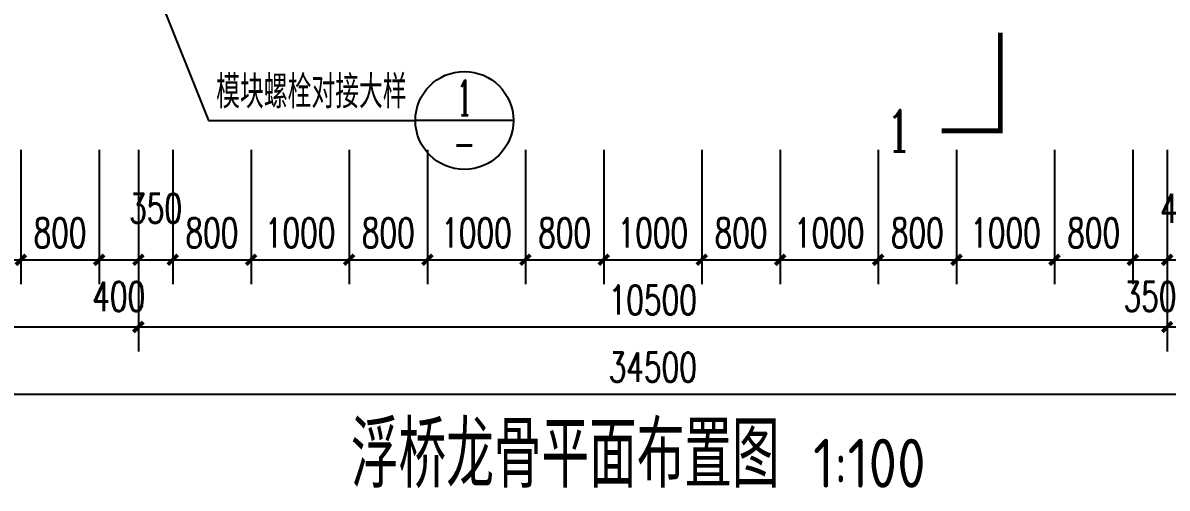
# Model space of a CAD drawing. Extents: x 396092 to 455492, y 17293 to 132793.
# Drawn here: x 416883 to 428562, y 98427 to 103176 of the extents above; entities that cross this region are included whole.
import ezdxf
from ezdxf.enums import TextEntityAlignment as Align

# ---------------------------------------------------------------- set-up
doc = ezdxf.new("R2010")
doc.units = 0
doc.header["$LTSCALE"] = 1000
doc.header["$MEASUREMENT"] = 0
for name, color, linetype in [('DIM_IDEN', 3, 'Continuous'), ('DIM_SYMB', 3, 'Continuous'), ('PUB_DIM', 3, 'Continuous'), ('PUB_TEXT', 7, 'Continuous')]:
    doc.layers.add(name, color=color, linetype=linetype)
doc.styles.add('_TCH_DIM', font='SIMPLEX', dxfattribs={"bigfont": 'GBCBIG'})
doc.styles.add('_TCH_DIM_T3', font='SIMPLEX', dxfattribs={"width": 0.705882, "bigfont": 'GBCBIG'})
doc.styles.add('_TCH_LABEL', font='COMPLEX', dxfattribs={"bigfont": 'GBCBIG'})
doc.styles.get("Standard").update_dxf_attribs({"font": 'gbenor.shx', "bigfont": 'gbcbig.shx'})
doc.dimstyles.new('_TCH_ARCH&&100', dxfattribs={"dimtxt": 297.5, "dimasz": 100, "dimexe": 250, "dimexo": 300, "dimgap": 126.25, "dimtad": 1, "dimdec": 0, "dimzin": 0, "dimdsep": 46, "dimtxsty": '_TCH_DIM_T3', "dimblk": 'ARCHTICK', "dimcen": 0.09, "dimclrt": 7, "dimazin": 2, "dimtfac": 1, "dimtdec": 0, "dimtix": 1, "dimtmove": 2, "dimatfit": 3, "dimfxl": 100, "dimtolj": 1, "dimtzin": 0, "dimarcsym": 0})

# ---------------------------------------------------------------- blocks, each defined once
blk = doc.blocks.new('_ArchTick')
at = {"color": 0, "linetype": 'ByBlock', "const_width": 0.4}
blk.add_lwpolyline([(-0.5, -0.5), (0.5, 0.5)], dxfattribs=at)
blk = doc.blocks.new('*D264')
at = {"layer": 'Defpoints', "color": 0, "transparency": 16777216}
for p in [(406062, 100808), (440562, 100808), (440562, 99386)]:
    blk.add_point(p, dxfattribs=at)
at = {"layer": 'PUB_DIM', "color": 0, "lineweight": -2, "transparency": 16777216}
for p, q in [((406062, 100508), (406062, 99136)), ((440562, 100508), (440562, 99136)), ((406062, 99386), (440562, 99386))]:
    blk.add_line(p, q, dxfattribs=at)
at = {"layer": 'PUB_DIM', "color": 0, "lineweight": -2, "transparency": 16777216, "xscale": 100, "yscale": 100, "zscale": 100, "rotation": 180}
blk.add_blockref('_ArchTick', (406062, 99386), dxfattribs=at)
at = {"layer": 'PUB_DIM', "color": 0, "lineweight": -2, "transparency": 16777216, "xscale": 100, "yscale": 100, "zscale": 100}
blk.add_blockref('_ArchTick', (440562, 99386), dxfattribs=at)
at = {"layer": 'PUB_DIM', "color": 7, "transparency": 16777216, "insert": (423312, 99661), "char_height": 297.5, "attachment_point": 5, "style": '_TCH_DIM_T3'}
blk.add_mtext('\\A1;34500', dxfattribs=at)
blk = doc.blocks.new('*D265')
at = {"layer": 'Defpoints', "color": 0, "transparency": 16777216}
for p in [(406062, 101494), (418062, 101494), (418062, 100072)]:
    blk.add_point(p, dxfattribs=at)
at = {"layer": 'PUB_DIM', "color": 0, "lineweight": -2, "transparency": 16777216}
for p, q in [((406062, 101194), (406062, 99822)), ((418062, 101194), (418062, 99822)), ((406062, 100072), (418062, 100072))]:
    blk.add_line(p, q, dxfattribs=at)
at = {"layer": 'PUB_DIM', "color": 0, "lineweight": -2, "transparency": 16777216, "xscale": 100, "yscale": 100, "zscale": 100, "rotation": 180}
blk.add_blockref('_ArchTick', (406062, 100072), dxfattribs=at)
at = {"layer": 'PUB_DIM', "color": 0, "lineweight": -2, "transparency": 16777216, "xscale": 100, "yscale": 100, "zscale": 100}
blk.add_blockref('_ArchTick', (418062, 100072), dxfattribs=at)
at = {"layer": 'PUB_DIM', "color": 7, "transparency": 16777216, "insert": (412062, 100347), "char_height": 297.5, "attachment_point": 5, "style": '_TCH_DIM_T3'}
blk.add_mtext('\\A1;12000', dxfattribs=at)
blk = doc.blocks.new('*D266')
at = {"layer": 'Defpoints', "color": 0, "transparency": 16777216}
for p in [(418062, 101494), (428562, 101494), (428562, 100072)]:
    blk.add_point(p, dxfattribs=at)
at = {"layer": 'PUB_DIM', "color": 0, "lineweight": -2, "transparency": 16777216}
for p, q in [((418062, 101194), (418062, 99822)), ((428562, 101194), (428562, 99822)), ((418062, 100072), (428562, 100072))]:
    blk.add_line(p, q, dxfattribs=at)
at = {"layer": 'PUB_DIM', "color": 0, "lineweight": -2, "transparency": 16777216, "xscale": 100, "yscale": 100, "zscale": 100, "rotation": 180}
blk.add_blockref('_ArchTick', (418062, 100072), dxfattribs=at)
at = {"layer": 'PUB_DIM', "color": 0, "lineweight": -2, "transparency": 16777216, "xscale": 100, "yscale": 100, "zscale": 100}
blk.add_blockref('_ArchTick', (428562, 100072), dxfattribs=at)
at = {"layer": 'PUB_DIM', "color": 7, "transparency": 16777216, "insert": (423312, 100347), "char_height": 297.5, "attachment_point": 5, "style": '_TCH_DIM_T3'}
blk.add_mtext('\\A1;10500', dxfattribs=at)
blk = doc.blocks.new('*D267')
at = {"layer": 'Defpoints', "color": 0, "transparency": 16777216}
for p in [(428562, 101494), (440562, 101494), (440562, 100072)]:
    blk.add_point(p, dxfattribs=at)
at = {"layer": 'PUB_DIM', "color": 0, "lineweight": -2, "transparency": 16777216}
for p, q in [((428562, 101194), (428562, 99822)), ((440562, 101194), (440562, 99822)), ((428562, 100072), (440562, 100072))]:
    blk.add_line(p, q, dxfattribs=at)
at = {"layer": 'PUB_DIM', "color": 0, "lineweight": -2, "transparency": 16777216, "xscale": 100, "yscale": 100, "zscale": 100, "rotation": 180}
blk.add_blockref('_ArchTick', (428562, 100072), dxfattribs=at)
at = {"layer": 'PUB_DIM', "color": 0, "lineweight": -2, "transparency": 16777216, "xscale": 100, "yscale": 100, "zscale": 100}
blk.add_blockref('_ArchTick', (440562, 100072), dxfattribs=at)
at = {"layer": 'PUB_DIM', "color": 7, "transparency": 16777216, "insert": (434562, 100347), "char_height": 297.5, "attachment_point": 5, "style": '_TCH_DIM_T3'}
blk.add_mtext('\\A1;12000', dxfattribs=at)
blk = doc.blocks.new('*D279')
at = {"layer": 'Defpoints', "color": 0, "transparency": 16777216}
for p in [(415862, 102180), (416862, 102180), (416862, 100758)]:
    blk.add_point(p, dxfattribs=at)
at = {"layer": 'PUB_DIM', "color": 0, "lineweight": -2, "transparency": 16777216}
for p, q in [((415862, 101880), (415862, 100508)), ((416862, 101880), (416862, 100508)), ((415862, 100758), (416862, 100758))]:
    blk.add_line(p, q, dxfattribs=at)
at = {"layer": 'PUB_DIM', "color": 0, "lineweight": -2, "transparency": 16777216, "xscale": 100, "yscale": 100, "zscale": 100, "rotation": 180}
blk.add_blockref('_ArchTick', (415862, 100758), dxfattribs=at)
at = {"layer": 'PUB_DIM', "color": 0, "lineweight": -2, "transparency": 16777216, "xscale": 100, "yscale": 100, "zscale": 100}
blk.add_blockref('_ArchTick', (416862, 100758), dxfattribs=at)
at = {"layer": 'PUB_DIM', "color": 7, "transparency": 16777216, "insert": (416362, 101033), "char_height": 297.5, "attachment_point": 5, "style": '_TCH_DIM_T3'}
blk.add_mtext('\\A1;1000', dxfattribs=at)
blk = doc.blocks.new('*D280')
at = {"layer": 'Defpoints', "color": 0, "transparency": 16777216}
for p in [(416862, 102180), (417662, 102180), (417662, 100758)]:
    blk.add_point(p, dxfattribs=at)
at = {"layer": 'PUB_DIM', "color": 0, "lineweight": -2, "transparency": 16777216}
for p, q in [((416862, 101880), (416862, 100508)), ((417662, 101880), (417662, 100508)), ((416862, 100758), (417662, 100758))]:
    blk.add_line(p, q, dxfattribs=at)
at = {"layer": 'PUB_DIM', "color": 0, "lineweight": -2, "transparency": 16777216, "xscale": 100, "yscale": 100, "zscale": 100, "rotation": 180}
blk.add_blockref('_ArchTick', (416862, 100758), dxfattribs=at)
at = {"layer": 'PUB_DIM', "color": 0, "lineweight": -2, "transparency": 16777216, "xscale": 100, "yscale": 100, "zscale": 100}
blk.add_blockref('_ArchTick', (417662, 100758), dxfattribs=at)
at = {"layer": 'PUB_DIM', "color": 7, "transparency": 16777216, "insert": (417262, 101033), "char_height": 297.5, "attachment_point": 5, "style": '_TCH_DIM_T3'}
blk.add_mtext('\\A1;800', dxfattribs=at)
blk = doc.blocks.new('*D281')
at = {"layer": 'Defpoints', "color": 0, "transparency": 16777216}
for p in [(417662, 102180), (418062, 102180), (418062, 100758)]:
    blk.add_point(p, dxfattribs=at)
at = {"layer": 'PUB_DIM', "color": 0, "lineweight": -2, "transparency": 16777216}
for p, q in [((417662, 101880), (417662, 100508)), ((418062, 101880), (418062, 100508)), ((417662, 100758), (418062, 100758))]:
    blk.add_line(p, q, dxfattribs=at)
at = {"layer": 'PUB_DIM', "color": 0, "lineweight": -2, "transparency": 16777216, "xscale": 100, "yscale": 100, "zscale": 100, "rotation": 180}
blk.add_blockref('_ArchTick', (417662, 100758), dxfattribs=at)
at = {"layer": 'PUB_DIM', "color": 0, "lineweight": -2, "transparency": 16777216, "xscale": 100, "yscale": 100, "zscale": 100}
blk.add_blockref('_ArchTick', (418062, 100758), dxfattribs=at)
at = {"layer": 'PUB_DIM', "color": 7, "transparency": 16777216, "insert": (417862, 100383), "char_height": 297.5, "attachment_point": 5, "style": '_TCH_DIM_T3'}
blk.add_mtext('\\A1;400', dxfattribs=at)
blk = doc.blocks.new('*D282')
at = {"layer": 'Defpoints', "color": 0, "transparency": 16777216}
for p in [(418062, 102180), (418412, 102180), (418412, 100758)]:
    blk.add_point(p, dxfattribs=at)
at = {"layer": 'PUB_DIM', "color": 0, "lineweight": -2, "transparency": 16777216}
for p, q in [((418062, 101880), (418062, 100508)), ((418412, 101880), (418412, 100508)), ((418062, 100758), (418412, 100758))]:
    blk.add_line(p, q, dxfattribs=at)
at = {"layer": 'PUB_DIM', "color": 0, "lineweight": -2, "transparency": 16777216, "xscale": 100, "yscale": 100, "zscale": 100, "rotation": 180}
blk.add_blockref('_ArchTick', (418062, 100758), dxfattribs=at)
at = {"layer": 'PUB_DIM', "color": 0, "lineweight": -2, "transparency": 16777216, "xscale": 100, "yscale": 100, "zscale": 100}
blk.add_blockref('_ArchTick', (418412, 100758), dxfattribs=at)
at = {"layer": 'PUB_DIM', "color": 7, "transparency": 16777216, "insert": (418237, 101283), "char_height": 297.5, "attachment_point": 5, "style": '_TCH_DIM_T3'}
blk.add_mtext('\\A1;350', dxfattribs=at)
blk = doc.blocks.new('*D283')
at = {"layer": 'Defpoints', "color": 0, "transparency": 16777216}
for p in [(418412, 102180), (419212, 102180), (419212, 100758)]:
    blk.add_point(p, dxfattribs=at)
at = {"layer": 'PUB_DIM', "color": 0, "lineweight": -2, "transparency": 16777216}
for p, q in [((418412, 101880), (418412, 100508)), ((419212, 101880), (419212, 100508)), ((418412, 100758), (419212, 100758))]:
    blk.add_line(p, q, dxfattribs=at)
at = {"layer": 'PUB_DIM', "color": 0, "lineweight": -2, "transparency": 16777216, "xscale": 100, "yscale": 100, "zscale": 100, "rotation": 180}
blk.add_blockref('_ArchTick', (418412, 100758), dxfattribs=at)
at = {"layer": 'PUB_DIM', "color": 0, "lineweight": -2, "transparency": 16777216, "xscale": 100, "yscale": 100, "zscale": 100}
blk.add_blockref('_ArchTick', (419212, 100758), dxfattribs=at)
at = {"layer": 'PUB_DIM', "color": 7, "transparency": 16777216, "insert": (418812, 101033), "char_height": 297.5, "attachment_point": 5, "style": '_TCH_DIM_T3'}
blk.add_mtext('\\A1;800', dxfattribs=at)
blk = doc.blocks.new('*D284')
at = {"layer": 'Defpoints', "color": 0, "transparency": 16777216}
for p in [(419212, 102180), (420212, 102180), (420212, 100758)]:
    blk.add_point(p, dxfattribs=at)
at = {"layer": 'PUB_DIM', "color": 0, "lineweight": -2, "transparency": 16777216}
for p, q in [((419212, 101880), (419212, 100508)), ((420212, 101880), (420212, 100508)), ((419212, 100758), (420212, 100758))]:
    blk.add_line(p, q, dxfattribs=at)
at = {"layer": 'PUB_DIM', "color": 0, "lineweight": -2, "transparency": 16777216, "xscale": 100, "yscale": 100, "zscale": 100, "rotation": 180}
blk.add_blockref('_ArchTick', (419212, 100758), dxfattribs=at)
at = {"layer": 'PUB_DIM', "color": 0, "lineweight": -2, "transparency": 16777216, "xscale": 100, "yscale": 100, "zscale": 100}
blk.add_blockref('_ArchTick', (420212, 100758), dxfattribs=at)
at = {"layer": 'PUB_DIM', "color": 7, "transparency": 16777216, "insert": (419712, 101033), "char_height": 297.5, "attachment_point": 5, "style": '_TCH_DIM_T3'}
blk.add_mtext('\\A1;1000', dxfattribs=at)
blk = doc.blocks.new('*D285')
at = {"layer": 'Defpoints', "color": 0, "transparency": 16777216}
for p in [(420212, 102180), (421012, 102180), (421012, 100758)]:
    blk.add_point(p, dxfattribs=at)
at = {"layer": 'PUB_DIM', "color": 0, "lineweight": -2, "transparency": 16777216}
for p, q in [((420212, 101880), (420212, 100508)), ((421012, 101880), (421012, 100508)), ((420212, 100758), (421012, 100758))]:
    blk.add_line(p, q, dxfattribs=at)
at = {"layer": 'PUB_DIM', "color": 0, "lineweight": -2, "transparency": 16777216, "xscale": 100, "yscale": 100, "zscale": 100, "rotation": 180}
blk.add_blockref('_ArchTick', (420212, 100758), dxfattribs=at)
at = {"layer": 'PUB_DIM', "color": 0, "lineweight": -2, "transparency": 16777216, "xscale": 100, "yscale": 100, "zscale": 100}
blk.add_blockref('_ArchTick', (421012, 100758), dxfattribs=at)
at = {"layer": 'PUB_DIM', "color": 7, "transparency": 16777216, "insert": (420612, 101033), "char_height": 297.5, "attachment_point": 5, "style": '_TCH_DIM_T3'}
blk.add_mtext('\\A1;800', dxfattribs=at)
blk = doc.blocks.new('*D286')
at = {"layer": 'Defpoints', "color": 0, "transparency": 16777216}
for p in [(421012, 102180), (422012, 102180), (422012, 100758)]:
    blk.add_point(p, dxfattribs=at)
at = {"layer": 'PUB_DIM', "color": 0, "lineweight": -2, "transparency": 16777216}
for p, q in [((421012, 101880), (421012, 100508)), ((422012, 101880), (422012, 100508)), ((421012, 100758), (422012, 100758))]:
    blk.add_line(p, q, dxfattribs=at)
at = {"layer": 'PUB_DIM', "color": 0, "lineweight": -2, "transparency": 16777216, "xscale": 100, "yscale": 100, "zscale": 100, "rotation": 180}
blk.add_blockref('_ArchTick', (421012, 100758), dxfattribs=at)
at = {"layer": 'PUB_DIM', "color": 0, "lineweight": -2, "transparency": 16777216, "xscale": 100, "yscale": 100, "zscale": 100}
blk.add_blockref('_ArchTick', (422012, 100758), dxfattribs=at)
at = {"layer": 'PUB_DIM', "color": 7, "transparency": 16777216, "insert": (421512, 101033), "char_height": 297.5, "attachment_point": 5, "style": '_TCH_DIM_T3'}
blk.add_mtext('\\A1;1000', dxfattribs=at)
blk = doc.blocks.new('*D287')
at = {"layer": 'Defpoints', "color": 0, "transparency": 16777216}
for p in [(422012, 102180), (422812, 102180), (422812, 100758)]:
    blk.add_point(p, dxfattribs=at)
at = {"layer": 'PUB_DIM', "color": 0, "lineweight": -2, "transparency": 16777216}
for p, q in [((422012, 101880), (422012, 100508)), ((422812, 101880), (422812, 100508)), ((422012, 100758), (422812, 100758))]:
    blk.add_line(p, q, dxfattribs=at)
at = {"layer": 'PUB_DIM', "color": 0, "lineweight": -2, "transparency": 16777216, "xscale": 100, "yscale": 100, "zscale": 100, "rotation": 180}
blk.add_blockref('_ArchTick', (422012, 100758), dxfattribs=at)
at = {"layer": 'PUB_DIM', "color": 0, "lineweight": -2, "transparency": 16777216, "xscale": 100, "yscale": 100, "zscale": 100}
blk.add_blockref('_ArchTick', (422812, 100758), dxfattribs=at)
at = {"layer": 'PUB_DIM', "color": 7, "transparency": 16777216, "insert": (422412, 101033), "char_height": 297.5, "attachment_point": 5, "style": '_TCH_DIM_T3'}
blk.add_mtext('\\A1;800', dxfattribs=at)
blk = doc.blocks.new('*D288')
at = {"layer": 'Defpoints', "color": 0, "transparency": 16777216}
for p in [(422812, 102180), (423812, 102180), (423812, 100758)]:
    blk.add_point(p, dxfattribs=at)
at = {"layer": 'PUB_DIM', "color": 0, "lineweight": -2, "transparency": 16777216}
for p, q in [((422812, 101880), (422812, 100508)), ((423812, 101880), (423812, 100508)), ((422812, 100758), (423812, 100758))]:
    blk.add_line(p, q, dxfattribs=at)
at = {"layer": 'PUB_DIM', "color": 0, "lineweight": -2, "transparency": 16777216, "xscale": 100, "yscale": 100, "zscale": 100, "rotation": 180}
blk.add_blockref('_ArchTick', (422812, 100758), dxfattribs=at)
at = {"layer": 'PUB_DIM', "color": 0, "lineweight": -2, "transparency": 16777216, "xscale": 100, "yscale": 100, "zscale": 100}
blk.add_blockref('_ArchTick', (423812, 100758), dxfattribs=at)
at = {"layer": 'PUB_DIM', "color": 7, "transparency": 16777216, "insert": (423312, 101033), "char_height": 297.5, "attachment_point": 5, "style": '_TCH_DIM_T3'}
blk.add_mtext('\\A1;1000', dxfattribs=at)
blk = doc.blocks.new('*D289')
at = {"layer": 'Defpoints', "color": 0, "transparency": 16777216}
for p in [(423812, 102180), (424612, 102180), (424612, 100758)]:
    blk.add_point(p, dxfattribs=at)
at = {"layer": 'PUB_DIM', "color": 0, "lineweight": -2, "transparency": 16777216}
for p, q in [((423812, 101880), (423812, 100508)), ((424612, 101880), (424612, 100508)), ((423812, 100758), (424612, 100758))]:
    blk.add_line(p, q, dxfattribs=at)
at = {"layer": 'PUB_DIM', "color": 0, "lineweight": -2, "transparency": 16777216, "xscale": 100, "yscale": 100, "zscale": 100, "rotation": 180}
blk.add_blockref('_ArchTick', (423812, 100758), dxfattribs=at)
at = {"layer": 'PUB_DIM', "color": 0, "lineweight": -2, "transparency": 16777216, "xscale": 100, "yscale": 100, "zscale": 100}
blk.add_blockref('_ArchTick', (424612, 100758), dxfattribs=at)
at = {"layer": 'PUB_DIM', "color": 7, "transparency": 16777216, "insert": (424212, 101033), "char_height": 297.5, "attachment_point": 5, "style": '_TCH_DIM_T3'}
blk.add_mtext('\\A1;800', dxfattribs=at)
blk = doc.blocks.new('*D290')
at = {"layer": 'Defpoints', "color": 0, "transparency": 16777216}
for p in [(424612, 102180), (425612, 102180), (425612, 100758)]:
    blk.add_point(p, dxfattribs=at)
at = {"layer": 'PUB_DIM', "color": 0, "lineweight": -2, "transparency": 16777216}
for p, q in [((424612, 101880), (424612, 100508)), ((425612, 101880), (425612, 100508)), ((424612, 100758), (425612, 100758))]:
    blk.add_line(p, q, dxfattribs=at)
at = {"layer": 'PUB_DIM', "color": 0, "lineweight": -2, "transparency": 16777216, "xscale": 100, "yscale": 100, "zscale": 100, "rotation": 180}
blk.add_blockref('_ArchTick', (424612, 100758), dxfattribs=at)
at = {"layer": 'PUB_DIM', "color": 0, "lineweight": -2, "transparency": 16777216, "xscale": 100, "yscale": 100, "zscale": 100}
blk.add_blockref('_ArchTick', (425612, 100758), dxfattribs=at)
at = {"layer": 'PUB_DIM', "color": 7, "transparency": 16777216, "insert": (425112, 101033), "char_height": 297.5, "attachment_point": 5, "style": '_TCH_DIM_T3'}
blk.add_mtext('\\A1;1000', dxfattribs=at)
blk = doc.blocks.new('*D291')
at = {"layer": 'Defpoints', "color": 0, "transparency": 16777216}
for p in [(425612, 102180), (426412, 102180), (426412, 100758)]:
    blk.add_point(p, dxfattribs=at)
at = {"layer": 'PUB_DIM', "color": 0, "lineweight": -2, "transparency": 16777216}
for p, q in [((425612, 101880), (425612, 100508)), ((426412, 101880), (426412, 100508)), ((425612, 100758), (426412, 100758))]:
    blk.add_line(p, q, dxfattribs=at)
at = {"layer": 'PUB_DIM', "color": 0, "lineweight": -2, "transparency": 16777216, "xscale": 100, "yscale": 100, "zscale": 100, "rotation": 180}
blk.add_blockref('_ArchTick', (425612, 100758), dxfattribs=at)
at = {"layer": 'PUB_DIM', "color": 0, "lineweight": -2, "transparency": 16777216, "xscale": 100, "yscale": 100, "zscale": 100}
blk.add_blockref('_ArchTick', (426412, 100758), dxfattribs=at)
at = {"layer": 'PUB_DIM', "color": 7, "transparency": 16777216, "insert": (426012, 101033), "char_height": 297.5, "attachment_point": 5, "style": '_TCH_DIM_T3'}
blk.add_mtext('\\A1;800', dxfattribs=at)
blk = doc.blocks.new('*D292')
at = {"layer": 'Defpoints', "color": 0, "transparency": 16777216}
for p in [(426412, 102180), (427412, 102180), (427412, 100758)]:
    blk.add_point(p, dxfattribs=at)
at = {"layer": 'PUB_DIM', "color": 0, "lineweight": -2, "transparency": 16777216}
for p, q in [((426412, 101880), (426412, 100508)), ((427412, 101880), (427412, 100508)), ((426412, 100758), (427412, 100758))]:
    blk.add_line(p, q, dxfattribs=at)
at = {"layer": 'PUB_DIM', "color": 0, "lineweight": -2, "transparency": 16777216, "xscale": 100, "yscale": 100, "zscale": 100, "rotation": 180}
blk.add_blockref('_ArchTick', (426412, 100758), dxfattribs=at)
at = {"layer": 'PUB_DIM', "color": 0, "lineweight": -2, "transparency": 16777216, "xscale": 100, "yscale": 100, "zscale": 100}
blk.add_blockref('_ArchTick', (427412, 100758), dxfattribs=at)
at = {"layer": 'PUB_DIM', "color": 7, "transparency": 16777216, "insert": (426912, 101033), "char_height": 297.5, "attachment_point": 5, "style": '_TCH_DIM_T3'}
blk.add_mtext('\\A1;1000', dxfattribs=at)
blk = doc.blocks.new('*D293')
at = {"layer": 'Defpoints', "color": 0, "transparency": 16777216}
for p in [(427412, 102180), (428212, 102180), (428212, 100758)]:
    blk.add_point(p, dxfattribs=at)
at = {"layer": 'PUB_DIM', "color": 0, "lineweight": -2, "transparency": 16777216}
for p, q in [((427412, 101880), (427412, 100508)), ((428212, 101880), (428212, 100508)), ((427412, 100758), (428212, 100758))]:
    blk.add_line(p, q, dxfattribs=at)
at = {"layer": 'PUB_DIM', "color": 0, "lineweight": -2, "transparency": 16777216, "xscale": 100, "yscale": 100, "zscale": 100, "rotation": 180}
blk.add_blockref('_ArchTick', (427412, 100758), dxfattribs=at)
at = {"layer": 'PUB_DIM', "color": 0, "lineweight": -2, "transparency": 16777216, "xscale": 100, "yscale": 100, "zscale": 100}
blk.add_blockref('_ArchTick', (428212, 100758), dxfattribs=at)
at = {"layer": 'PUB_DIM', "color": 7, "transparency": 16777216, "insert": (427812, 101033), "char_height": 297.5, "attachment_point": 5, "style": '_TCH_DIM_T3'}
blk.add_mtext('\\A1;800', dxfattribs=at)
blk = doc.blocks.new('*D294')
at = {"layer": 'Defpoints', "color": 0, "transparency": 16777216}
for p in [(428212, 102180), (428562, 102180), (428562, 100758)]:
    blk.add_point(p, dxfattribs=at)
at = {"layer": 'PUB_DIM', "color": 0, "lineweight": -2, "transparency": 16777216}
for p, q in [((428212, 101880), (428212, 100508)), ((428562, 101880), (428562, 100508)), ((428212, 100758), (428562, 100758))]:
    blk.add_line(p, q, dxfattribs=at)
at = {"layer": 'PUB_DIM', "color": 0, "lineweight": -2, "transparency": 16777216, "xscale": 100, "yscale": 100, "zscale": 100, "rotation": 180}
blk.add_blockref('_ArchTick', (428212, 100758), dxfattribs=at)
at = {"layer": 'PUB_DIM', "color": 0, "lineweight": -2, "transparency": 16777216, "xscale": 100, "yscale": 100, "zscale": 100}
blk.add_blockref('_ArchTick', (428562, 100758), dxfattribs=at)
at = {"layer": 'PUB_DIM', "color": 7, "transparency": 16777216, "insert": (428387, 100383), "char_height": 297.5, "attachment_point": 5, "style": '_TCH_DIM_T3'}
blk.add_mtext('\\A1;350', dxfattribs=at)
blk = doc.blocks.new('*D295')
at = {"layer": 'Defpoints', "color": 0, "transparency": 16777216}
for p in [(428562, 102180), (428962, 102180), (428962, 100758)]:
    blk.add_point(p, dxfattribs=at)
at = {"layer": 'PUB_DIM', "color": 0, "lineweight": -2, "transparency": 16777216}
for p, q in [((428562, 101880), (428562, 100508)), ((428962, 101880), (428962, 100508)), ((428562, 100758), (428962, 100758))]:
    blk.add_line(p, q, dxfattribs=at)
at = {"layer": 'PUB_DIM', "color": 0, "lineweight": -2, "transparency": 16777216, "xscale": 100, "yscale": 100, "zscale": 100, "rotation": 180}
blk.add_blockref('_ArchTick', (428562, 100758), dxfattribs=at)
at = {"layer": 'PUB_DIM', "color": 0, "lineweight": -2, "transparency": 16777216, "xscale": 100, "yscale": 100, "zscale": 100}
blk.add_blockref('_ArchTick', (428962, 100758), dxfattribs=at)
at = {"layer": 'PUB_DIM', "color": 7, "transparency": 16777216, "insert": (428762, 101283), "char_height": 297.5, "attachment_point": 5, "style": '_TCH_DIM_T3'}
blk.add_mtext('\\A1;400', dxfattribs=at)

msp = doc.modelspace()

# ---------------------------------------------------------------- linework, layer by layer
at = {"layer": 'DIM_IDEN'}
for p, q in [((418194.9, 103638.2), (418776.6, 102180.3)), ((418776.6, 102180.3), (420889, 102180.3)), ((421889, 102180.3), (420889, 102180.3))]:
    msp.add_line(p, q, dxfattribs=at)
msp.add_circle((421389, 102180.3), 500, dxfattribs=at)
at = {"layer": 'DIM_SYMB', "const_width": 50}
msp.add_lwpolyline([(426859, 103075.3), (426859, 102075.3), (426259, 102075.3)], dxfattribs=at)

# ---------------------------------------------------------------- texts
at = {"layer": 'PUB_TEXT', "style": '_TCH_DIM'}
msp.add_text('模块螺栓对接大样', height=337.59, dxfattribs=at).set_placement((418855.3, 102303.9))
at = {"layer": 'PUB_TEXT', "style": '_TCH_LABEL'}
msp.add_text('1', height=356.9, dxfattribs=at).set_placement((421312.5, 102235.1), (421465.5, 102235.1), align=Align.FIT)
at = {"layer": 'PUB_TEXT', "style": '_TCH_LABEL', "width": 0.705882}
msp.add_text('1', height=425, dxfattribs=at).set_placement((425694.7, 101862.8))
at = {"layer": 'PUB_TEXT', "style": '_TCH_LABEL', "width": 0.777778}
msp.add_text('-', height=348, dxfattribs=at).set_placement((421273, 101776.9), (421505, 101776.9), align=Align.FIT)
at = {"layer": 'PUB_TEXT'}
for s, height, p in [('浮桥龙骨平面布置图', 675.18, (420231.9, 98430.9)), ('1:100', 500, (424948.7, 98430.9))]:
    msp.add_text(s, height=height, dxfattribs=at).set_placement(p)

# ---------------------------------------------------------------- dimensions: what is measured, and where the dimension line sits
at = {"layer": 'PUB_DIM'}
for p1, p2, picture, middle in [((415861.5, 102180.3), (416861.5, 102180.3), '*D279', (416361.5, 101033)), ((416861.5, 102180.3), (417661.5, 102180.3), '*D280', (417261.5, 101033)), ((418411.5, 102180.3), (419211.5, 102180.3), '*D283', (418811.5, 101033)), ((419211.5, 102180.3), (420211.5, 102180.3), '*D284', (419711.5, 101033)), ((420211.5, 102180.3), (421011.5, 102180.3), '*D285', (420611.5, 101033)), ((421011.5, 102180.3), (422011.5, 102180.3), '*D286', (421511.5, 101033)), ((422011.5, 102180.3), (422811.5, 102180.3), '*D287', (422411.5, 101033)), ((422811.5, 102180.3), (423811.5, 102180.3), '*D288', (423311.5, 101033)), ((423811.5, 102180.3), (424611.5, 102180.3), '*D289', (424211.5, 101033)), ((424611.5, 102180.3), (425611.5, 102180.3), '*D290', (425111.5, 101033)), ((425611.5, 102180.3), (426411.5, 102180.3), '*D291', (426011.5, 101033)), ((426411.5, 102180.3), (427411.5, 102180.3), '*D292', (426911.5, 101033)), ((427411.5, 102180.3), (428211.5, 102180.3), '*D293', (427811.5, 101033)), ((406061.5, 101494.1), (418061.5, 101494.1), '*D265', (412061.5, 100346.8)), ((418061.5, 101494.1), (428561.6, 101494.1), '*D266', (423311.5, 100346.8)), ((428561.6, 101494.1), (440561.5, 101494.1), '*D267', (434561.5, 100346.8)), ((406061.5, 100808), (440561.5, 100808), '*D264', (423311.5, 99660.7))]:
    dim = msp.add_aligned_dim(p1=p1, p2=p2, distance=-1422.3, dimstyle='_TCH_ARCH&&100', dxfattribs=at)
    dim.commit()
    dim.dimension.update_dxf_attribs({"geometry": picture, "text_midpoint": middle})
for base, p1, p2, picture, middle in [((418061.5, 100758), (417661.5, 102180.3), (418061.5, 102180.3), '*D281', (417861.5, 100383)), ((418411.5, 100758), (418061.5, 102180.3), (418411.5, 102180.3), '*D282', (418236.5, 101283)), ((428561.6, 100758), (428211.5, 102180.3), (428561.6, 102180.3), '*D294', (428386.5, 100383)), ((428961.5, 100758), (428561.6, 102180.3), (428961.5, 102180.3), '*D295', (428761.5, 101283))]:
    dim = msp.add_linear_dim(base=base, p1=p1, p2=p2, angle=0, dimstyle='_TCH_ARCH&&100', dxfattribs=at)
    dim.commit()
    dim.dimension.update_dxf_attribs({"geometry": picture, "text_midpoint": middle, "dimtype": 129})

doc.saveas('drawing.dxf')
